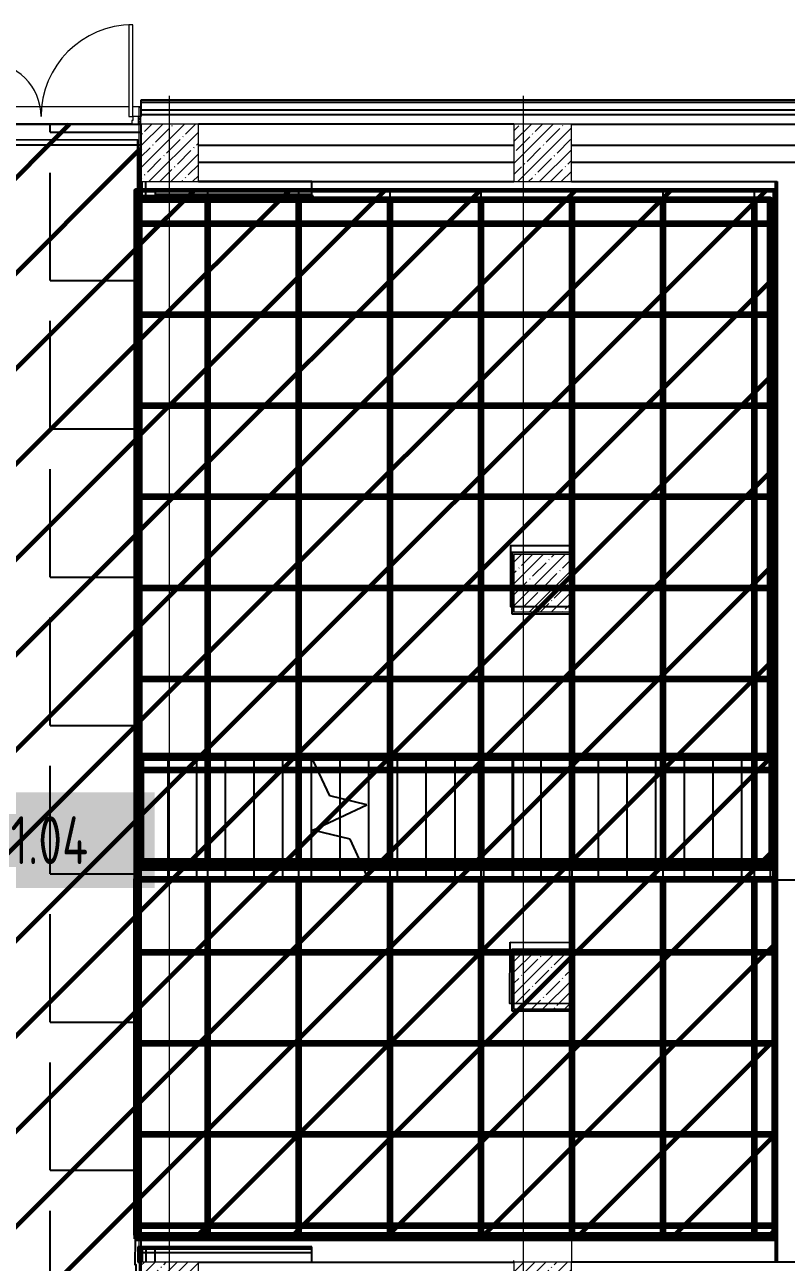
# Model space of a CAD drawing. Header units: millimetres. Extents: x -164500 to 426394, y -23753 to 102118.
# Drawn here: x 20760 to 28721, y 15064 to 28004 of the extents above; entities that cross this region are included whole.
import ezdxf

# ---------------------------------------------------------------- set-up
doc = ezdxf.new("R2010")
doc.units = ezdxf.units.MM
doc.layers.add('1.1.1) Плитка КР1 Остаток', color=52, linetype='Continuous')
for name, color, linetype, lineweight in [('183 стяжка подвал', 160, 'Continuous', 60), ('346 амфитеатр лестницы', 150, 'Continuous', 120), ('A-DOOR-2', 7, 'Continuous', 5), ('A-DOOR-FRAM-2', 7, 'Continuous', 5), ('A-FLOR', 7, 'Continuous', 9), ('S-COLS-1', 7, 'Continuous', 5), ('Оси', 7, 'Continuous', 9)]:
    doc.layers.add(name, color=color, linetype=linetype, lineweight=lineweight)
doc.layers.add('A-DOOR-1', color=7, linetype='Continuous', lineweight=5, true_color=0xc0c0c0)
doc.layers.add('A-DOOR-FRAM-1', color=7, linetype='Continuous', lineweight=5, true_color=0xc0c0c0)
doc.styles.add('СПДС', font='ГОСТ тип А.ttf', dxfattribs={"width": 0.9})
pattern_1 = [(90, (205553.1, 26879), (-952.5, 0), [])]
pattern_2 = [(90, (205553.1, 26879), (-952.5, 0), []), (180, (205553.1, 26879), (-6e-14, -952.5), [])]

# ---------------------------------------------------------------- blocks, each defined once
blk = doc.blocks.new('BSC_Колонна _Прямоугольная - 600х600-V19-Объем проектирования 1 этажа')
at = {"layer": 'S-COLS-1'}
h = blk.add_hatch(dxfattribs=at)
h.set_pattern_fill('FP_29', color=256, style=0, pattern_type=2)
h.set_pattern_definition([(45, (-26110, -26800), (-114.04925, 114.04925), []), (45, (-25995.95, -26800), (-114.04925, 114.04925), [201.613, -40.323, 6.706, -33.617])])
h.paths.add_polyline_path([(-300, -300), (300, -300), (300, 300), (-300, 300), (-300, -100)])
for p, q in [((300, 300), (-300, 300)), ((-300, 300), (-300, -300)), ((300, -300), (300, 300)), ((-300, -300), (300, -300))]:
    blk.add_line(p, q, dxfattribs=at)
blk = doc.blocks.new('BSC_Колонна _Прямоугольная - 600х600-V20-Объем проектирования 1 этажа')
at = {"layer": 'S-COLS-1'}
h = blk.add_hatch(dxfattribs=at)
h.set_pattern_fill('FP_30', color=256, style=0, pattern_type=2)
h.set_pattern_definition([(45, (-26110, -14900), (-114.04925, 114.04925), []), (45, (-25995.95, -14900), (-114.04925, 114.04925), [201.613, -40.323, 6.706, -33.617])])
h.paths.add_polyline_path([(300, -300), (300, 300), (-300, 300), (-300, -300)])
for p, q in [((300, 300), (-300, 300)), ((-300, 300), (-300, -300)), ((300, -300), (300, 300)), ((-300, -300), (300, -300))]:
    blk.add_line(p, q, dxfattribs=at)
blk = doc.blocks.new('BSC_Колонна _Прямоугольная - 600х600-V85-Объем проектирования 1 этажа')
at = {"layer": 'S-COLS-1'}
h = blk.add_hatch(dxfattribs=at)
h.set_pattern_fill('FP_102', color=256, style=0, pattern_type=2)
h.set_pattern_definition([(45, (-22210, -26800), (-114.04925, 114.04925), []), (45, (-22095.95, -26800), (-114.04925, 114.04925), [201.613, -40.323, 6.706, -33.617])])
h.paths.add_polyline_path([(-300, -300), (300, -300), (300, 300), (-300, 300), (-300, 80)])
for p, q in [((300, 300), (-300, 300)), ((-300, 300), (-300, -300)), ((300, -300), (300, 300)), ((-300, -300), (300, -300))]:
    blk.add_line(p, q, dxfattribs=at)
blk = doc.blocks.new('BSC_Колонна _Прямоугольная - 600х600-V142-Объем проектирования 1 этажа')
at = {"layer": 'S-COLS-1'}
h = blk.add_hatch(dxfattribs=at)
h.set_pattern_fill('FP_144', color=256, style=0, pattern_type=2)
h.set_pattern_definition([(45, (-22210, -14900), (-114.0493, 114.0493), []), (45, (-22095.95, -14900), (-114.0493, 114.0493), [201.613, -40.323, 6.706, -33.617])])
h.paths.add_polyline_path([(161, -300), (300, -300), (300, 300), (-300, 300), (-300, -300)])
for p, q in [((300, 300), (-300, 300)), ((-300, 300), (-300, -300)), ((300, -300), (300, 300)), ((-300, -300), (300, -300))]:
    blk.add_line(p, q, dxfattribs=at)
blk = doc.blocks.new('BSC_Колонна _Прямоугольная - 600х600-24272014-Объем проектирования 1 этажа')
at = {"layer": 'S-COLS-1'}
h = blk.add_hatch(dxfattribs=at)
h.set_pattern_fill('FP_145', color=256, style=0, pattern_type=2)
h.set_pattern_definition([(45, (-26110, -22300), (-114.04925, 114.04925), []), (45, (-25995.95, -22300), (-114.04925, 114.04925), [201.613, -40.323, 6.706, -33.617])])
h.paths.add_polyline_path([(-150, -300), (300, -300), (300, 300), (-300, 300), (-300, -300)])
for p, q in [((300, 300), (-300, 300)), ((-300, 300), (-300, -300)), ((300, -300), (300, 300)), ((-300, -300), (300, -300))]:
    blk.add_line(p, q, dxfattribs=at)
blk = doc.blocks.new('BSC_Колонна _Прямоугольная - 600х600-V143-Объем проектирования 1 этажа')
at = {"layer": 'S-COLS-1'}
h = blk.add_hatch(dxfattribs=at)
h.set_pattern_fill('FP_146', color=256, style=0, pattern_type=2)
h.set_pattern_definition([(45, (-26110, -18150), (-114.04925, 114.04925), []), (45, (-25995.95, -18150), (-114.04925, 114.04925), [201.613, -40.323, 6.706, -33.617])])
h.paths.add_polyline_path([(280, -300), (300, -300), (300, 300), (-300, 300), (-300, -300), (76, -300)])
for p, q in [((300, 300), (-300, 300)), ((-300, 300), (-300, -300)), ((300, -300), (300, 300)), ((-300, -300), (300, -300))]:
    blk.add_line(p, q, dxfattribs=at)
blk = doc.blocks.new('110_Дверь_СКБ_2Ст_Наружная - ДН-1_л_ Двухстворчатая 1450 х3300 _h_ в свету с верхним остеклением-23567691-Объем проектирования 1 этажа')
at = {"layer": 'A-DOOR-2'}
h = blk.add_hatch(dxfattribs=at)
h.set_pattern_fill('FP_182', color=256, style=0, pattern_type=2)
h.set_pattern_definition([(135, (1501.41, 189.685), (-14.14214, -14.14214), []), (225, (1501.41, 189.685), (14.14214, -14.14214), [])])
h.paths.add_polyline_path([(844.5, -125), (869.5, -125), (869.5, -45), (844.5, -45), (844.5, -85)])
at = {"layer": 'A-DOOR-FRAM-2'}
h = blk.add_hatch(dxfattribs=at)
h.set_pattern_fill('FP_183', color=256, style=0, pattern_type=2)
h.set_pattern_definition([(45, (-621.384, 189.685), (-14.1421, 14.1421), []), (135, (-621.384, 189.685), (-14.1421, -14.1421), [])])
h.paths.add_polyline_path([(-830.5, -125), (-805.5, -124), (-805.5, -45), (-830.5, -45), (-830.5, -85)])
at = {"layer": 'A-DOOR-1'}
for p, q in [((784.5, 915), (744.5, 915)), ((744.5, 915), (744.5, -45)), ((784.5, -45), (784.5, 915)), ((-745.5, 525), (-745.5, -45)), ((-705.5, 525), (-745.5, 525)), ((-705.5, -45), (-705.5, 525)), ((-745.5, -45), (-705.5, -45)), ((744.5, -45), (784.5, -45))]:
    blk.add_line(p, q, dxfattribs=at)
for centre, radius, start, end in [((784.5, -45), 960, 90, 180), ((-745.5, -45), 570, 0, 90)]:
    blk.add_arc(centre, radius, start, end, dxfattribs=at)
at = {"layer": 'A-DOOR-FRAM-1'}
for p, q in [((-805.5, -45), (-830.5, -45)), ((-830.5, -45), (-830.5, -125)), ((-830.5, -125), (-805.5, -125)), ((-745.5, -45), (-805.5, -45)), ((-805.5, -45), (-805.5, -125)), ((-805.5, -125), (-805.5, -45)), ((-805.5, -125), (-735.5, -125)), ((-745.5, -85), (-745.5, -45)), ((-735.5, -85), (-745.5, -85)), ((-735.5, -125), (-735.5, -85)), ((784.5, -85), (774.5, -85)), ((774.5, -85), (774.5, -125)), ((774.5, -125), (844.5, -125)), ((784.5, -45), (784.5, -85)), ((844.5, -45), (784.5, -45)), ((844.5, -125), (844.5, -45)), ((869.5, -45), (844.5, -45)), ((844.5, -45), (844.5, -125)), ((844.5, -125), (869.5, -125)), ((869.5, -125), (869.5, -45))]:
    blk.add_line(p, q, dxfattribs=at)

msp = doc.modelspace()

# ---------------------------------------------------------------- hatches: boundary and pattern name
h = msp.add_hatch()
h.set_pattern_fill('ANSI31', color=256, scale=300, angle=45)
h.set_pattern_definition(pattern_1)
h.paths.add_polyline_path([(21954.702, 20363.938), (28602.728, 20363.938), (28602.728, 26272.402), (21954.702, 26272.402)])
h = msp.add_hatch()
h.set_pattern_fill('ANSI37', color=256, scale=300, angle=45)
h.set_pattern_definition(pattern_2)
h.paths.add_polyline_path([(21954.702, 20363.938), (28554.702, 20363.938), (28554.702, 19063.938), (21954.702, 19063.938)])
h = msp.add_hatch()
h.set_pattern_fill('ANSI31', color=256, scale=300, angle=45)
h.set_pattern_definition(pattern_1)
h.paths.add_polyline_path([(21954.702, 19063.938), (28576.956, 19063.938), (28576.956, 15293.433), (21954.702, 15293.433)])
at = {"layer": '1.1.1) Плитка КР1 Остаток'}
h = msp.add_hatch(dxfattribs=at)
h.set_pattern_fill('ANGLE', color=256, scale=222)
h.set_pattern_definition([(0, (205553.1, 26879), (0, 1550.67), [1127.76, -422.91]), (90, (205553.1, 26879), (-1550.67, 9e-14), [1127.76, -422.91])])
h.paths.add_polyline_path([(13754.702, 17684.938), (14405.702, 17684.938), (14405.702, 18338.438), (13754.702, 18338.438)], flags=16)
h.paths.add_polyline_path([(13743.702, 21432.938), (14405.702, 21432.938), (14405.702, 22095.938), (13743.702, 22095.938)], flags=16)
h.paths.add_polyline_path([(6445.137, 7763.938), (6442.548, 7557.281), (4619.702, 7556.938), (4619.702, 7763.938), (1354.702, 7783.938), (1355.702, 8384.938), (609.702, 8383.938), (610.702, 10742.938), (1874.702, 10763.938), (1874.702, 11243.938), (3624.702, 11263.938), (3624.702, 10763.938), (6824.702, 10763.938), (6824.702, 11488.938), (6744.702, 11488.938), (6744.702, 12388.938), (6832.702, 12388.938), (6844.702, 14438.938), (7162.202, 14438.938), (7159.702, 14839.938), (6844.702, 14839.938), (6824.702, 15208.938), (6674.702, 15208.938), (6674.702, 15986.938), (6617.702, 17692.938), (4745.702, 17692.938), (4745.702, 18333.137), (4130.853, 18334.256), (4130.853, 18839.06), (6674.702, 18838.938), (6674.702, 20645.938), (9795.702, 20645.938), (9774.702, 22063.938), (9174.702, 22063.938), (9174.702, 24183.938), (9774.702, 24183.938), (9774.702, 24722.262), (13768.823, 24626.219), (14845.702, 24626.219), (14845.702, 26422.938), (18154.958, 26351.124), (18154.958, 26143.938), (18794.958, 26143.938), (18804.143, 26351.124), (20274.702, 26351.124), (20274.702, 26963.938), (21974.702, 26963.938), (21974.702, 14463.938), (22654.702, 14463.938), (22654.702, 13138.938), (22633.702, 11984.938), (22374.702, 11971.938), (22374.702, 11825.982), (20499.702, 11830.384), (20514.702, 11971.938), (20295.702, 11984.938), (20295.702, 15094.938), (13774.702, 15063.938), (13774.702, 10763.938), (20209.461, 10763.938), (20209.461, 7763.938)])
h.paths.add_polyline_path([(3935.822, 18839.06), (6674.702, 18839.06), (6674.702, 20588.938), (3935.822, 20588.938)], flags=17)
h.paths.add_polyline_path([(6612.528, 17692.938), (4124.702, 17692.938), (4124.702, 15113.938), (6612.528, 15113.938)], flags=17)
at = {"layer": '183 стяжка подвал'}
h = msp.add_hatch(dxfattribs=at)
h.set_pattern_fill('ANSI31', color=256, scale=222)
h.set_pattern_definition([(45, (205553.1, 26879), (-498.4042, 498.4042), [])])
h.paths.add_polyline_path([(13754.702, 17684.938), (14405.702, 17684.938), (14405.702, 18338.438), (13754.702, 18338.438)], flags=16)
h.paths.add_polyline_path([(13743.702, 21432.938), (14405.702, 21432.938), (14405.702, 22095.938), (13743.702, 22095.938)], flags=16)
h.paths.add_polyline_path([(6445.137, 7763.938), (6442.548, 7557.281), (4619.702, 7556.938), (4619.702, 7763.938), (1354.702, 7783.938), (1355.702, 8384.938), (609.702, 8383.938), (610.702, 10742.938), (1874.702, 10763.938), (1874.702, 11243.938), (3624.702, 11263.938), (3624.702, 10763.938), (6824.702, 10763.938), (6824.702, 11488.938), (6744.702, 11488.938), (6744.702, 12388.938), (6832.702, 12388.938), (6844.702, 14438.938), (7162.202, 14438.938), (7159.702, 14839.938), (6844.702, 14839.938), (6824.702, 15208.938), (6674.702, 15208.938), (6674.702, 15986.938), (6617.702, 17692.938), (4745.702, 17692.938), (4745.702, 18333.137), (4130.853, 18334.256), (4130.853, 18839.06), (6674.702, 18838.938), (6674.702, 20645.938), (9795.702, 20645.938), (9774.702, 22063.938), (9174.702, 22063.938), (9174.702, 24183.938), (9774.702, 24183.938), (9774.702, 24722.262), (13768.823, 24626.219), (14845.702, 24626.219), (14845.702, 26422.938), (18154.958, 26351.124), (18154.958, 26143.938), (18794.958, 26143.938), (18804.143, 26351.124), (20274.702, 26351.124), (20274.702, 26963.938), (21974.702, 26963.938), (21974.702, 14463.938), (22654.702, 14463.938), (22654.702, 13138.938), (22633.702, 11984.938), (22374.702, 11971.938), (22374.702, 11825.982), (20499.702, 11830.384), (20514.702, 11971.938), (20295.702, 11984.938), (20295.702, 15094.938), (13774.702, 15063.938), (13774.702, 10763.938), (20209.461, 10763.938), (20209.461, 7763.938)])
h.paths.add_polyline_path([(3935.822, 18839.06), (6674.702, 18839.06), (6674.702, 20588.938), (3935.822, 20588.938)], flags=17)
h.paths.add_polyline_path([(6612.528, 17692.938), (4124.702, 17692.938), (4124.702, 15113.938), (6612.528, 15113.938)], flags=17)
h.paths.add_polyline_path([(21915.974, 15309.069), (28602.728, 15309.069), (28602.728, 26272.402), (21915.974, 26272.402)])
at = {"layer": '346 амфитеатр лестницы'}
h = msp.add_hatch(dxfattribs=at)
h.set_pattern_fill('ANSI37', color=256, scale=300, angle=45)
h.set_pattern_definition(pattern_2)
h.paths.add_polyline_path([(28550.049, 20355.533), (21957.97, 20355.533), (21957.97, 26175.266), (28550.049, 26175.266)])
h = msp.add_hatch(dxfattribs=at)
h.set_pattern_fill('ANSI37', color=8, scale=300, angle=45)
h.set_pattern_definition(pattern_2)
h.paths.add_polyline_path([(21975.237, 20340.697), (28566.808, 20340.697), (28566.808, 19187.951), (21975.237, 19187.951)])
h = msp.add_hatch(dxfattribs=at)
h.set_pattern_fill('ANSI37', color=256, scale=300, angle=45)
h.set_pattern_definition(pattern_2)
h.paths.add_polyline_path([(21924.058, 15348.828), (28601.681, 15348.828), (28601.681, 19065.146), (21924.058, 19065.146)])

# ---------------------------------------------------------------- linework, layer by layer
for p, q in [((30874.702, 27213.938), (21974.702, 27213.938)), ((21974.702, 27213.938), (21974.702, 27193.938)), ((21974.702, 27193.938), (21974.702, 27043.938)), ((21974.702, 27193.938), (30874.702, 27193.938)), ((21954.702, 27143.938), (21974.702, 27143.938)), ((21974.702, 27113.938), (30874.702, 27113.938)), ((21974.702, 27063.938), (30874.702, 27063.938)), ((20369.702, 26963.938), (21879.702, 26963.938)), ((21879.702, 26963.938), (20369.702, 26963.938)), ((25874.702, 26963.938), (22574.702, 26963.938)), ((25874.702, 26963.938), (25874.702, 26963.938)), ((26474.702, 26963.938), (30074.702, 26963.938)), ((21974.702, 26743.938), (20274.702, 26743.938)), ((21954.702, 26712.938), (21943.702, 26712.938)), ((21943.702, 26712.938), (21943.702, 26203.938)), ((21954.702, 26214.938), (21954.702, 26712.938)), ((22574.702, 26743.938), (25874.702, 26743.938)), ((26474.702, 26743.938), (30074.702, 26743.938)), ((25874.702, 26563.938), (22574.702, 26563.938)), ((30074.702, 26563.938), (26474.702, 26563.938)), ((21974.702, 26363.938), (21974.702, 26214.938)), ((21987.702, 26214.938), (21987.702, 26363.938)), ((22024.702, 26214.938), (22024.702, 26363.938)), ((23759.702, 26364.938), (22574.702, 26364.938)), ((22574.702, 26363.938), (25874.702, 26363.938)), ((23759.702, 26214.938), (23759.702, 26364.938)), ((26474.702, 26363.938), (28624.702, 26363.938)), ((28604.702, 26353.938), (28604.702, 15073.938)), ((28624.702, 26353.938), (28604.702, 26353.938)), ((28624.702, 26363.938), (28624.702, 15063.938)), ((21943.702, 26203.938), (23774.702, 26203.938)), ((23774.702, 26214.938), (21954.702, 26214.938)), ((23759.702, 26264.938), (22124.702, 26264.938)), ((22124.702, 26264.938), (22124.702, 26214.938)), ((23759.702, 26227.938), (22124.702, 26227.938)), ((23774.702, 26203.938), (23774.702, 26214.938)), ((26495.702, 22484.938), (25853.702, 22484.938)), ((25853.702, 22484.938), (25853.702, 21842.938)), ((26494.702, 22483.938), (25854.702, 22483.938)), ((25854.702, 22483.938), (25854.702, 21843.938)), ((26494.702, 21843.938), (26494.702, 22483.938)), ((26495.702, 21842.938), (26495.702, 22484.938)), ((25853.702, 21842.938), (26495.702, 21842.938)), ((25854.702, 21843.938), (26494.702, 21843.938)), ((21954.702, 20363.938), (21954.702, 19063.938)), ((21954.702, 20363.938), (21974.702, 20363.938)), ((21954.702, 20363.938), (21954.702, 19063.938)), ((22254.702, 20363.938), (22254.702, 19063.938)), ((22254.702, 20363.938), (22254.702, 19063.938)), ((22554.702, 20363.938), (22854.702, 20363.938)), ((22554.702, 20363.938), (22554.702, 19063.938)), ((22554.702, 20363.938), (22554.702, 19063.938)), ((22854.702, 20363.938), (22874.702, 20363.938)), ((22854.702, 20363.938), (22854.702, 19063.938)), ((22854.702, 20363.938), (22854.702, 19063.938)), ((23154.702, 20363.938), (23154.702, 19063.938)), ((23154.702, 20363.938), (23154.702, 19063.938)), ((23454.702, 20363.938), (23751.602, 20363.938)), ((23454.702, 20363.938), (23454.702, 19063.938)), ((23454.702, 20363.938), (23454.702, 19063.938)), ((23751.602, 20363.938), (23774.702, 20363.938)), ((23949.047, 19940.515), (23751.602, 20363.938)), ((23754.702, 20363.938), (23754.702, 20357.29)), ((23754.702, 20363.938), (23754.702, 20357.29)), ((23754.702, 20357.29), (23754.702, 19063.938)), ((23754.702, 20357.29), (23754.702, 19063.938)), ((24054.702, 20363.938), (24054.702, 19914.837)), ((24054.702, 20363.938), (24054.702, 19914.837)), ((24354.702, 20363.938), (24354.702, 19070.586)), ((24354.702, 20363.938), (24354.702, 19070.586)), ((24654.702, 20363.938), (24654.702, 19063.938)), ((24654.702, 20363.938), (24654.702, 19063.938)), ((24954.702, 20363.938), (24954.702, 19063.938)), ((24954.702, 20363.938), (24954.702, 19063.938)), ((25254.702, 20363.938), (25254.702, 19063.938)), ((25254.702, 20363.938), (25254.702, 19063.938)), ((25554.702, 20363.938), (25554.702, 19063.938)), ((25554.702, 20363.938), (25554.702, 19063.938)), ((25854.702, 20363.938), (25854.702, 19063.938)), ((25854.702, 20363.938), (25854.702, 19063.938)), ((26154.702, 20363.938), (26154.702, 19063.938)), ((26154.702, 20363.938), (26154.702, 19063.938)), ((26454.702, 20363.938), (26454.702, 19063.938)), ((26454.702, 20363.938), (26454.702, 19063.938)), ((26754.702, 20363.938), (26754.702, 19063.938)), ((26754.702, 20363.938), (26754.702, 19063.938)), ((27054.702, 20363.938), (27054.702, 19063.938)), ((27054.702, 20363.938), (27054.702, 19063.938)), ((27354.702, 20363.938), (27354.702, 19063.938)), ((27354.702, 20363.938), (27354.702, 19063.938)), ((27654.702, 20363.938), (27654.702, 19063.938)), ((27654.702, 20363.938), (27654.702, 19063.938)), ((27954.702, 20363.938), (27954.702, 19063.938)), ((27954.702, 20363.938), (27954.702, 19063.938)), ((28254.702, 20363.938), (28254.702, 19063.938)), ((28254.702, 20363.938), (28254.702, 19063.938)), ((28554.702, 20363.938), (28554.702, 19063.938)), ((28554.702, 20363.938), (28554.702, 19063.938)), ((24337.923, 19846.006), (23949.047, 19940.515)), ((23771.481, 19581.87), (24337.923, 19846.006)), ((24054.702, 19914.837), (24054.702, 19713.938)), ((24054.702, 19914.837), (24054.702, 19713.938)), ((24054.702, 19713.938), (24054.702, 19513.038)), ((24054.702, 19713.938), (24054.702, 19513.038)), ((24160.356, 19487.361), (23771.481, 19581.87)), ((24054.702, 19513.038), (24054.702, 19063.938)), ((24054.702, 19513.038), (24054.702, 19063.938)), ((24357.802, 19063.938), (24160.356, 19487.361)), ((22554.702, 19063.938), (22854.702, 19063.938)), ((23454.702, 19063.938), (23754.702, 19063.938)), ((24354.702, 19070.586), (24354.702, 19063.938)), ((24354.702, 19070.586), (24354.702, 19063.938)), ((24354.702, 19063.938), (24357.802, 19063.938)), ((24357.802, 19063.938), (30654.702, 19063.938)), ((26495.702, 18334.938), (25853.702, 18334.938)), ((25853.702, 18334.938), (25853.702, 17692.938)), ((25854.702, 18333.938), (25854.702, 17693.938)), ((25854.702, 18333.938), (26494.702, 18333.938)), ((26474.702, 18313.938), (26484.702, 18313.938)), ((26484.702, 18313.938), (26484.702, 18333.938)), ((26494.702, 18333.938), (26494.702, 17693.938)), ((26495.702, 17692.938), (26495.702, 18334.938)), ((25853.702, 17692.938), (26495.702, 17692.938)), ((26494.702, 17693.938), (25854.702, 17693.938)), ((26484.702, 17713.938), (26474.702, 17713.938)), ((26484.702, 17693.938), (26484.702, 17713.938)), ((21954.702, 15224.938), (21943.702, 15224.938)), ((21943.702, 15224.938), (21943.702, 15063.938)), ((21974.702, 15224.938), (21954.702, 15224.938)), ((21954.702, 15224.938), (21954.702, 15213.938)), ((21954.702, 15063.938), (21954.702, 15213.938)), ((23759.702, 15224.938), (21974.702, 15224.938)), ((21974.702, 15224.938), (21974.702, 15063.938)), ((21974.702, 15213.938), (23759.702, 15213.938)), ((23759.702, 15200.938), (21974.702, 15200.938)), ((22124.702, 15200.937), (21974.702, 15200.937)), ((23759.702, 15163.938), (21974.702, 15163.938)), ((21987.702, 15200.937), (21987.702, 15063.938)), ((22024.702, 15200.937), (22024.702, 15063.938)), ((22124.702, 15063.938), (22124.702, 15200.937)), ((23759.702, 15213.938), (23759.702, 15224.938)), ((23759.702, 15063.938), (23759.702, 15213.938)), ((21943.702, 15063.938), (21954.702, 15063.938)), ((21974.702, 15073.938), (21954.702, 15073.938)), ((21954.702, 15063.938), (21974.702, 15063.938)), ((22574.702, 15063.938), (25874.702, 15063.938)), ((30074.702, 15063.938), (26474.702, 15063.938)), ((28604.702, 15073.938), (28624.702, 15073.938))]:
    msp.add_line(p, q)
at = {"flags": 128}
msp.add_lwpolyline([(20260.373, 12072.946), (22598.367, 12067.458), (22604.137, 14525.451), (21924.139, 14527.047), (21925.338, 15038.046), (21915.338, 15038.069), (21915.974, 15309.069), (22174.983, 15308.461), (22546.973, 15307.588), (28576.956, 15293.433), (28602.728, 26272.402), (21941.746, 26288.038), (21942.941, 26797.037), (20284.946, 26800.929)], dxfattribs=at)
for points in [[(21954.702, 20363.938), (28602.728, 20363.938), (28602.728, 26272.402), (21954.702, 26272.402)], [(21954.702, 20363.938), (28554.702, 20363.938), (28554.702, 19063.938), (21954.702, 19063.938)], [(21954.702, 19063.938), (28576.956, 19063.938), (28576.956, 15293.433), (21954.702, 15293.433)]]:
    msp.add_lwpolyline(points, close=True)
for points in [[(26485.004, 22558.363), (26483.497, 21916.365), (25841.499, 21917.872), (25843.006, 22559.87)], [(25833.264, 18409.882), (26475.262, 18408.375), (26474.877, 18244.366), (26474.14, 17930.386), (26473.755, 17766.377), (25831.757, 17767.884)]]:
    msp.add_lwpolyline(points, close=True, dxfattribs=at)
at = {"layer": '1.1.1) Плитка КР1 Остаток'}
msp.add_lwpolyline([(20274.702, 26963.938), (21974.702, 26963.938), (21974.702, 14463.938), (22654.702, 14463.938), (22654.702, 13138.938), (22633.702, 11984.938), (22374.702, 11971.938), (22374.702, 11825.982), (20499.702, 11830.384)], dxfattribs=at)
at = {"layer": '183 стяжка подвал'}
msp.add_lwpolyline([(21915.974, 15309.069), (28602.728, 15309.069), (28602.728, 26272.402), (21915.974, 26272.402)], close=True, dxfattribs=at)
at = {"layer": '346 амфитеатр лестницы'}
for points in [[(28550.049, 20355.533), (21957.97, 20355.533), (21957.97, 26175.266), (28550.049, 26175.266)], [(21975.237, 20340.697), (28566.808, 20340.697), (28566.808, 19187.951), (21975.237, 19187.951)], [(21924.058, 15348.828), (28601.681, 15348.828), (28601.681, 19065.146), (21924.058, 19065.146)]]:
    msp.add_lwpolyline(points, close=True, dxfattribs=at)
at = {"layer": 'A-FLOR'}
for p, q in [((21849.702, 27143.938), (20399.702, 27143.938)), ((21954.702, 27143.938), (21889.702, 27143.938)), ((21954.702, 27043.938), (21954.702, 27143.938)), ((21954.702, 26712.938), (21954.702, 26963.938)), ((21954.702, 15224.938), (21954.702, 26203.938)), ((25874.702, 19063.938), (25874.702, 20363.938)), ((26474.702, 20363.938), (26474.702, 18333.61)), ((26474.702, 17693.938), (26474.702, 15063.938)), ((21954.702, 15063.938), (21954.702, 14443.938)), ((25874.702, 15063.938), (25874.702, 15083.938))]:
    msp.add_line(p, q, dxfattribs=at)
at = {"layer": 'Оси'}
for points in [[(22274.702, -2042.321), (22274.702, 2957.679), (22274.702, 22262.009), (22274.702, 27262.009)], [(25974.702, -2042.321), (25974.702, 2957.679), (25974.702, 22262.009), (25974.702, 27262.009)]]:
    msp.add_lwpolyline(points, dxfattribs=at)

# ---------------------------------------------------------------- block references
for name, p in [('110_Дверь_СКБ_2Ст_Наружная - ДН-1_л_ Двухстворчатая 1450 х3300 _h_ в свету с верхним остеклением-23567691-Объем проектирования 1 этажа', (21105.202, 27088.938)), ('BSC_Колонна _Прямоугольная - 600х600-V85-Объем проектирования 1 этажа', (22274.702, 26663.938)), ('BSC_Колонна _Прямоугольная - 600х600-V19-Объем проектирования 1 этажа', (26174.702, 26663.938)), ('BSC_Колонна _Прямоугольная - 600х600-24272014-Объем проектирования 1 этажа', (26174.702, 22163.938)), ('BSC_Колонна _Прямоугольная - 600х600-V143-Объем проектирования 1 этажа', (26174.702, 18013.938)), ('BSC_Колонна _Прямоугольная - 600х600-V142-Объем проектирования 1 этажа', (22274.702, 14763.938)), ('BSC_Колонна _Прямоугольная - 600х600-V20-Объем проектирования 1 этажа', (26174.702, 14763.938))]:
    msp.add_blockref(name, p)

# ---------------------------------------------------------------- texts
at = {"insert": (20613.195, 19727.109), "char_height": 500, "width": 1255.44262, "attachment_point": 1, "style": 'СПДС', "bg_fill": 1, "box_fill_scale": 1.5, "bg_fill_color": 7, "bg_fill_true_color": 16777215, "bg_fill_transparency": 0}
msp.add_mtext('1.04', dxfattribs=at)

doc.saveas('drawing.dxf')
